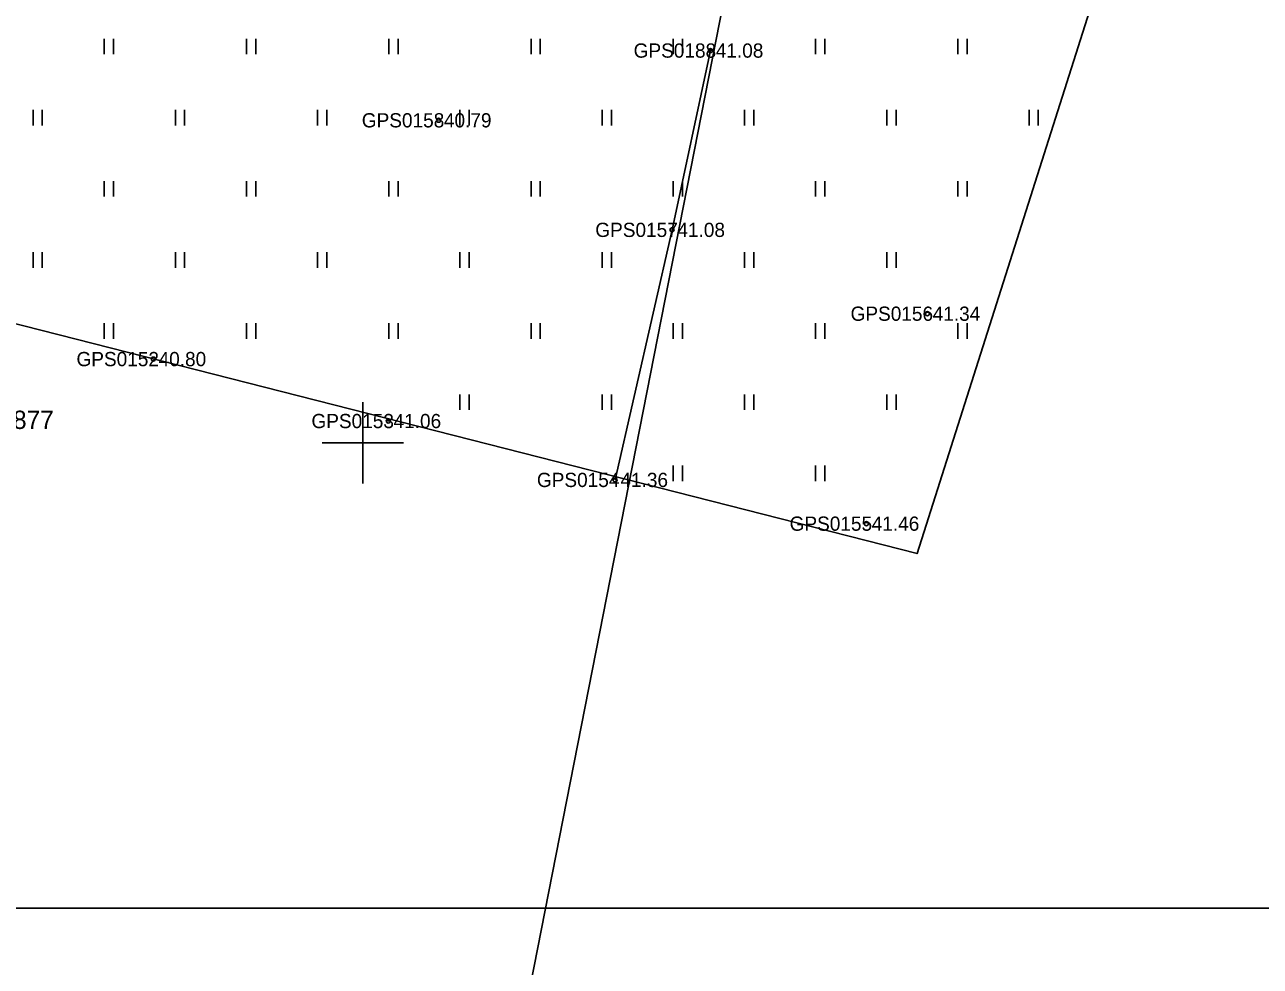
# Model space of a CAD drawing. Extents: x 627133 to 627587, y 6458748 to 6459130.
# Drawn here: x 627283.4 to 627344.2, y 6458824.2 to 6458870.6 of the extents above; entities that cross this region are included whole.
import ezdxf

# ---------------------------------------------------------------- set-up
doc = ezdxf.new("R2010")
doc.units = 0
for name, color, linetype in [('HALJASTUS', 7, 'Continuous'), ('KORGUS-EH2000', 7, 'Continuous'), ('MOOTKORG-EH2000', 7, 'Continuous'), ('MOOTMPUNKT', 7, 'Continuous'), ('MOOTNR', 7, 'Continuous'), ('MOOTPIIR', 7, 'Continuous'), ('PIIR', 7, 'Continuous'), ('VORK', 7, 'Continuous'), ('VORMISTUS', 7, 'Continuous')]:
    doc.layers.add(name, color=color, linetype=linetype)

msp = doc.modelspace()

# ---------------------------------------------------------------- linework, layer by layer
at = {"layer": 'HALJASTUS'}
for p, q in [((627287.272, 6458869.881), (627287.272, 6458869.119)), ((627287.728, 6458869.881), (627287.728, 6458869.119)), ((627294.272, 6458869.881), (627294.272, 6458869.119)), ((627294.728, 6458869.881), (627294.728, 6458869.119)), ((627301.272, 6458869.881), (627301.272, 6458869.119)), ((627301.728, 6458869.881), (627301.728, 6458869.119)), ((627308.272, 6458869.881), (627308.272, 6458869.119)), ((627308.728, 6458869.881), (627308.728, 6458869.119)), ((627315.272, 6458869.881), (627315.272, 6458869.119)), ((627315.728, 6458869.881), (627315.728, 6458869.119)), ((627322.272, 6458869.881), (627322.272, 6458869.119)), ((627322.728, 6458869.881), (627322.728, 6458869.119)), ((627329.272, 6458869.881), (627329.272, 6458869.119)), ((627329.728, 6458869.881), (627329.728, 6458869.119)), ((627283.772, 6458866.381), (627283.772, 6458865.619)), ((627284.228, 6458866.381), (627284.228, 6458865.619)), ((627290.772, 6458866.381), (627290.772, 6458865.619)), ((627291.228, 6458866.381), (627291.228, 6458865.619)), ((627297.772, 6458866.381), (627297.772, 6458865.619)), ((627298.228, 6458866.381), (627298.228, 6458865.619)), ((627304.772, 6458866.381), (627304.772, 6458865.619)), ((627305.228, 6458866.381), (627305.228, 6458865.619)), ((627311.772, 6458866.381), (627311.772, 6458865.619)), ((627312.228, 6458866.381), (627312.228, 6458865.619)), ((627318.772, 6458866.381), (627318.772, 6458865.619)), ((627319.228, 6458866.381), (627319.228, 6458865.619)), ((627325.772, 6458866.381), (627325.772, 6458865.619)), ((627326.228, 6458866.381), (627326.228, 6458865.619)), ((627332.772, 6458866.381), (627332.772, 6458865.619)), ((627333.228, 6458866.381), (627333.228, 6458865.619)), ((627287.272, 6458862.881), (627287.272, 6458862.119)), ((627287.728, 6458862.881), (627287.728, 6458862.119)), ((627294.272, 6458862.881), (627294.272, 6458862.119)), ((627294.728, 6458862.881), (627294.728, 6458862.119)), ((627301.272, 6458862.881), (627301.272, 6458862.119)), ((627301.728, 6458862.881), (627301.728, 6458862.119)), ((627308.272, 6458862.881), (627308.272, 6458862.119)), ((627308.728, 6458862.881), (627308.728, 6458862.119)), ((627315.272, 6458862.881), (627315.272, 6458862.119)), ((627315.728, 6458862.881), (627315.728, 6458862.119)), ((627322.272, 6458862.881), (627322.272, 6458862.119)), ((627322.728, 6458862.881), (627322.728, 6458862.119)), ((627329.272, 6458862.881), (627329.272, 6458862.119)), ((627329.728, 6458862.881), (627329.728, 6458862.119)), ((627283.772, 6458859.381), (627283.772, 6458858.619)), ((627284.228, 6458859.381), (627284.228, 6458858.619)), ((627290.772, 6458859.381), (627290.772, 6458858.619)), ((627291.228, 6458859.381), (627291.228, 6458858.619)), ((627297.772, 6458859.381), (627297.772, 6458858.619)), ((627298.228, 6458859.381), (627298.228, 6458858.619)), ((627304.772, 6458859.381), (627304.772, 6458858.619)), ((627305.228, 6458859.381), (627305.228, 6458858.619)), ((627311.772, 6458859.381), (627311.772, 6458858.619)), ((627312.228, 6458859.381), (627312.228, 6458858.619)), ((627318.772, 6458859.381), (627318.772, 6458858.619)), ((627319.228, 6458859.381), (627319.228, 6458858.619)), ((627325.772, 6458859.381), (627325.772, 6458858.619)), ((627326.228, 6458859.381), (627326.228, 6458858.619)), ((627287.272, 6458855.881), (627287.272, 6458855.119)), ((627287.728, 6458855.881), (627287.728, 6458855.119)), ((627294.272, 6458855.881), (627294.272, 6458855.119)), ((627294.728, 6458855.881), (627294.728, 6458855.119)), ((627301.272, 6458855.881), (627301.272, 6458855.119)), ((627301.728, 6458855.881), (627301.728, 6458855.119)), ((627308.272, 6458855.881), (627308.272, 6458855.119)), ((627308.728, 6458855.881), (627308.728, 6458855.119)), ((627315.272, 6458855.881), (627315.272, 6458855.119)), ((627315.728, 6458855.881), (627315.728, 6458855.119)), ((627322.272, 6458855.881), (627322.272, 6458855.119)), ((627322.728, 6458855.881), (627322.728, 6458855.119)), ((627329.272, 6458855.881), (627329.272, 6458855.119)), ((627329.728, 6458855.881), (627329.728, 6458855.119)), ((627304.772, 6458852.381), (627304.772, 6458851.619)), ((627305.228, 6458852.381), (627305.228, 6458851.619)), ((627311.772, 6458852.381), (627311.772, 6458851.619)), ((627312.228, 6458852.381), (627312.228, 6458851.619)), ((627318.772, 6458852.381), (627318.772, 6458851.619)), ((627319.228, 6458852.381), (627319.228, 6458851.619)), ((627325.772, 6458852.381), (627325.772, 6458851.619)), ((627326.228, 6458852.381), (627326.228, 6458851.619)), ((627315.272, 6458848.881), (627315.272, 6458848.119)), ((627315.728, 6458848.881), (627315.728, 6458848.119)), ((627322.272, 6458848.881), (627322.272, 6458848.119)), ((627322.728, 6458848.881), (627322.728, 6458848.119))]:
    msp.add_line(p, q, dxfattribs=at)
msp.add_lwpolyline([(627317.1, 6458869.302), (627315.212, 6458860.48), (627312.409, 6458848.176)], dxfattribs=at)
at = {"layer": 'KORGUS-EH2000'}
for centre in [(627317.1, 6458869.302), (627303.725, 6458865.871), (627315.212, 6458860.48), (627327.772, 6458856.355), (627289.688, 6458854.122), (627301.248, 6458851.073), (627312.409, 6458848.176), (627324.772, 6458846.024)]:
    msp.add_circle(centre, 0.1, dxfattribs=at)
at = {"layer": 'MOOTMPUNKT'}
for centre in [(627317.1, 6458869.302), (627303.725, 6458865.871), (627315.212, 6458860.48), (627327.772, 6458856.355), (627289.688, 6458854.122), (627301.248, 6458851.073), (627312.409, 6458848.176), (627324.772, 6458846.024)]:
    msp.add_circle(centre, 0.1, dxfattribs=at)
at = {"layer": 'MOOTPIIR'}
msp.add_lwpolyline([(627292.338, 6458957.827), (627291.645, 6458955.518), (627273.957, 6458896.808), (627265.433, 6458899.454), (627255.44, 6458862.858), (627327.264, 6458844.551), (627335.753, 6458871.235), (627345.738, 6458902.875), (627350.71, 6458918.498), (627355.861, 6458938.057), (627356.453, 6458940.884), (627357.918, 6458941.425), (627358.935, 6458948.594), (627330.729, 6458957.328), (627296.538, 6458963.701)], close=True, dxfattribs=at)
at = {"layer": 'PIIR'}
for points in [[(627279.7, 6458885.82), (627301.44, 6458951.41), (627329.33, 6458946.77), (627339.19, 6458942.13), (627334.72, 6458919.75), (627323.8, 6458877.72), (627318.8, 6458877.13), (627302.69, 6458795.02), (627174.38, 6458824.88), (627206.39, 6458908.29)], [(627161.4, 6458827.92), (627174.38, 6458824.88), (627302.69, 6458795.02), (627318.8, 6458877.13), (627323.8, 6458877.72), (627334.72, 6458919.75), (627432.98, 6458903.7), (627436.43, 6458920.1), (627506.83, 6458921.33), (627541.66, 6458916.43), (627587.13, 6458910.17), (627584.38, 6458905.97), (627570.31, 6458883.8), (627551.13, 6458859.24), (627543.91, 6458837.76), (627493.62, 6458851.82), (627441.3, 6458850.9), (627448.5, 6458748.94), (627150.69, 6458748.2), (627145.1, 6458749.46), (627158.71, 6458819.69)]]:
    msp.add_lwpolyline(points, close=True, dxfattribs=at)
at = {"layer": 'VORK'}
for p, q in [((627300, 6458852), (627300, 6458848)), ((627298, 6458850), (627302, 6458850))]:
    msp.add_line(p, q, dxfattribs=at)
at = {"layer": 'VORMISTUS'}
msp.add_lwpolyline([(627241.828, 6458827.109), (627241.828, 6458970.609), (627439.328, 6458970.609), (627439.328, 6458827.109)], close=True, dxfattribs=at)

# ---------------------------------------------------------------- texts
at = {"layer": 'KORGUS-EH2000'}
for s, p in [(' 41.08', (627317.1, 6458868.952)), (' 40.79', (627303.725, 6458865.521)), (' 41.08', (627315.212, 6458860.13)), (' 41.34', (627327.772, 6458856.005)), (' 40.80', (627289.688, 6458853.772)), (' 41.06', (627301.248, 6458850.723)), (' 41.36', (627312.409, 6458847.826)), (' 41.46', (627324.772, 6458845.674))]:
    msp.add_text(s, height=0.7, dxfattribs=at).set_placement(p)
at = {"layer": 'MOOTKORG-EH2000'}
for s, p in [(' 41.08', (627317.1, 6458868.952)), (' 40.79', (627303.725, 6458865.521)), (' 41.08', (627315.212, 6458860.13)), (' 41.34', (627327.772, 6458856.005)), (' 40.80', (627289.688, 6458853.772)), (' 41.06', (627301.248, 6458850.723)), (' 41.36', (627312.409, 6458847.826)), (' 41.46', (627324.772, 6458845.674))]:
    msp.add_text(s, height=0.7, dxfattribs=at).set_placement(p)
at = {"layer": 'MOOTNR'}
for s, p in [('GPS0188 ', (627313.32, 6458868.952)), ('GPS0158 ', (627299.945, 6458865.521)), ('GPS0157 ', (627311.433, 6458860.13)), ('GPS0156 ', (627323.992, 6458856.005)), ('GPS0152 ', (627285.908, 6458853.772)), ('GPS0153 ', (627297.468, 6458850.723)), ('GPS0154 ', (627308.56, 6458847.826)), ('GPS0155 ', (627320.993, 6458845.674))]:
    msp.add_text(s, height=0.7, dxfattribs=at).set_placement(p)
at = {"layer": 'PIIR'}
msp.add_text('17101:001:1877', height=0.9, dxfattribs=at).set_placement((627276.093, 6458850.683))

doc.saveas('drawing.dxf')
